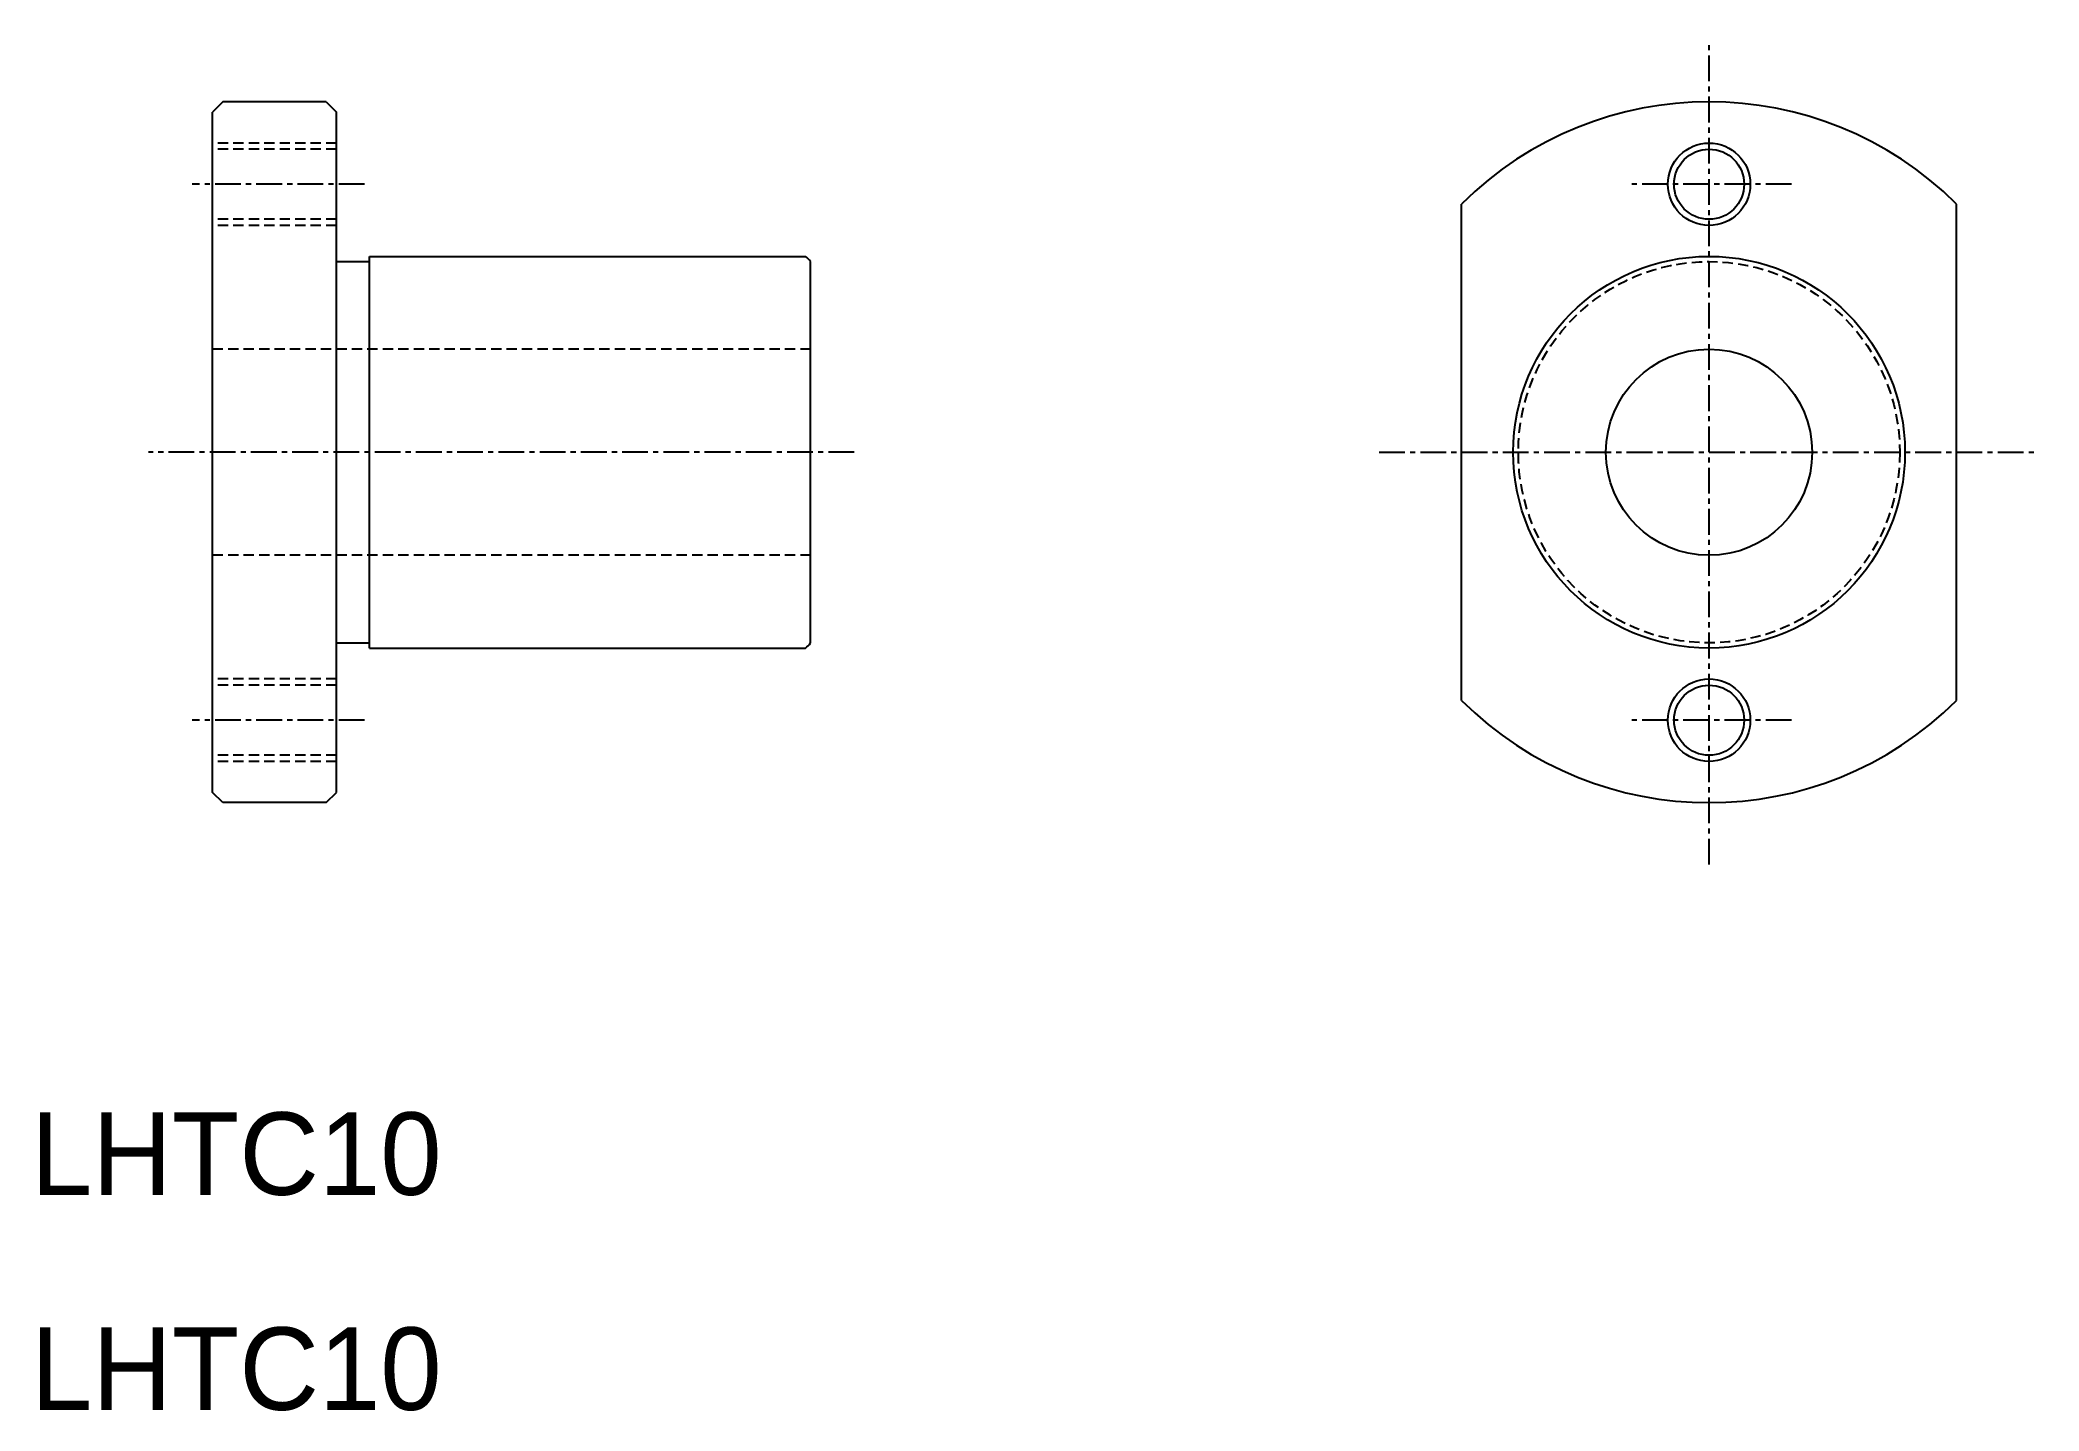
# Model space of a CAD drawing. Extents: x 49.6 to 146.5, y 67.7 to 134.2.
import ezdxf

# ---------------------------------------------------------------- set-up
doc = ezdxf.new("R2010")
doc.units = 0
doc.linetypes.add('CENTER', pattern=[2, 1.25, -0.25, 0.25, -0.25])
doc.linetypes.add('DASHED', pattern=[0.75, 0.5, -0.25])
doc.layers.get('0').update_dxf_attribs({"linetype": 'CONTINUOUS'})
doc.layers.add('CENTER', color=1, linetype='CENTER')

msp = doc.modelspace()

# ---------------------------------------------------------------- linework, layer by layer
at = {"color": 7, "linetype": 'CONTINUOUS'}
for p, q in [((58.477, 131.225), (57.977, 130.725)), ((63.477, 131.225), (58.477, 131.225)), ((63.477, 131.225), (63.977, 130.725)), ((57.977, 97.725), (57.977, 130.725)), ((63.977, 97.725), (63.977, 130.725)), ((118.546, 102.184), (118.546, 126.267)), ((142.546, 102.184), (142.546, 126.267)), ((63.977, 123.475), (65.577, 123.475)), ((65.577, 123.725), (86.725, 123.725)), ((65.577, 104.725), (65.577, 123.725)), ((86.977, 104.978), (86.977, 123.473)), ((63.977, 104.975), (65.577, 104.975)), ((65.577, 104.725), (86.725, 104.725)), ((69.352, 104.725), (69.352, 104.725)), ((74.727, 104.725), (74.727, 104.725)), ((58.477, 97.225), (57.977, 97.725)), ((58.477, 97.225), (57.977, 97.725)), ((63.477, 97.225), (58.477, 97.225)), ((63.477, 97.225), (58.477, 97.225)), ((63.477, 97.225), (63.977, 97.725)), ((63.477, 97.225), (63.977, 97.725))]:
    msp.add_line(p, q, dxfattribs=at)
at = {"color": 3, "linetype": 'DASHED'}
for p, q in [((63.977, 129.225), (57.977, 129.225)), ((63.977, 128.925), (57.977, 128.925)), ((63.977, 125.525), (57.977, 125.525)), ((63.977, 125.225), (57.977, 125.225)), ((86.977, 119.225), (57.977, 119.225)), ((86.977, 109.225), (57.977, 109.225)), ((63.977, 103.225), (57.977, 103.225)), ((63.977, 102.925), (57.977, 102.925)), ((63.977, 99.525), (57.977, 99.525)), ((63.977, 99.225), (57.977, 99.225))]:
    msp.add_line(p, q, dxfattribs=at)
at = {"color": 3, "linetype": 'CONTINUOUS'}
for centre in [(130.546, 127.225), (130.546, 101.225)]:
    msp.add_circle(centre, 2, dxfattribs=at)
at = {"color": 7, "linetype": 'CONTINUOUS'}
for centre, radius in [((130.546, 127.225), 1.7), ((130.546, 114.225), 9.5), ((130.546, 114.225), 9.5), ((130.546, 114.225), 5), ((130.546, 101.225), 1.7)]:
    msp.add_circle(centre, radius, dxfattribs=at)
at = {"color": 3, "linetype": 'DASHED'}
msp.add_circle((130.546, 114.225), 9.25, dxfattribs=at)
at = {"color": 7, "linetype": 'CONTINUOUS'}
for centre, radius, start, end in [((130.546, 114.225), 17, 45.09913, 134.90087), ((86.227, 122.975), 0.9, 33.55731, 56.44269), ((86.227, 105.475), 0.9, 303.55731, 326.44269), ((130.546, 114.225), 17, 225.09913, 314.90087)]:
    msp.add_arc(centre, radius, start, end, dxfattribs=at)
at = {"layer": 'CENTER', "color": 1, "linetype": 'CENTER'}
for p, q in [((130.546, 94.225), (130.546, 134.225)), ((65.342, 127.225), (56.976, 127.225)), ((134.546, 127.225), (126.546, 127.225)), ((89.086, 114.225), (54.864, 114.225)), ((114.546, 114.225), (146.546, 114.225)), ((65.342, 101.225), (56.976, 101.225)), ((134.546, 101.225), (126.546, 101.225))]:
    msp.add_line(p, q, dxfattribs=at)

# ---------------------------------------------------------------- texts
at = {"color": 7, "linetype": 'CONTINUOUS'}
for p in [(49.165, 78.2), (49.165, 67.768)]:
    msp.add_text('LHTC10', height=4, dxfattribs=at).set_placement(p)

doc.saveas('drawing.dxf')
